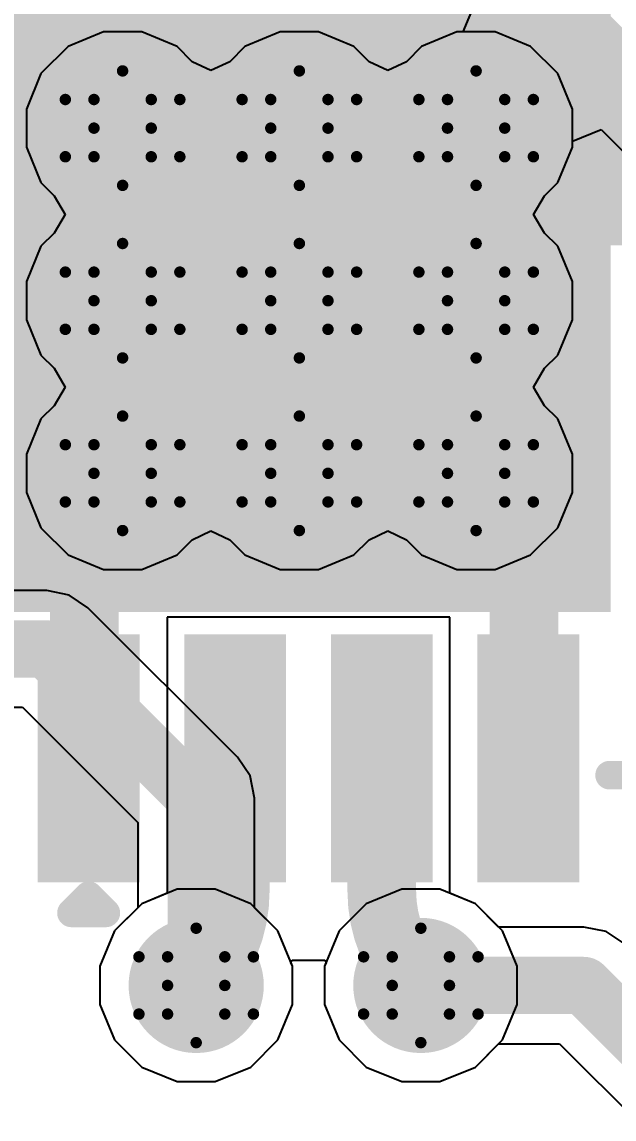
# Model space of a CAD drawing. Header units: inches. Extents: x -4 to 389, y 0 to 108.
# Drawn here: x 40.098 to 42.725, y 32.61 to 37.479 of the extents above; entities that cross this region are included whole.
import ezdxf

# ---------------------------------------------------------------- set-up
doc = ezdxf.new("R2010")
doc.units = ezdxf.units.IN
for name, color, linetype in [('Bottom Layer', 5, 'Continuous'), ('Bottom Overlay', 54, 'Continuous'), ('Drill Drawing', 1, 'Continuous'), ('Signal_1', 16, 'Continuous'), ('Signal_2', 76, 'Continuous'), ('Top Layer', 1, 'Continuous'), ('Top Overlay', 2, 'Continuous'), ('Top Solder', 216, 'Continuous'), ('Via Holes', 16, 'Continuous')]:
    doc.layers.add(name, color=color, linetype=linetype)
doc.styles.add('Arial', font='', dxfattribs={"height": 0.2})
doc.styles.get('Arial').set_extended_font_data('Arial')

msp = doc.modelspace()

# ---------------------------------------------------------------- hatches: boundary and pattern name
at = {"layer": 'Bottom Layer'}
h = msp.add_hatch(color=5, dxfattribs=at)
edge = h.paths.add_edge_path()
edge.add_arc((40.5448, 37.0078), 0.3, 0, 360)
h = msp.add_hatch(color=5, dxfattribs=at)
edge = h.paths.add_edge_path()
edge.add_arc((41.329, 37.0078), 0.3, 0, 360)
h = msp.add_hatch(color=5, dxfattribs=at)
edge = h.paths.add_edge_path()
edge.add_arc((42.1132, 37.0078), 0.3, 0, 360)
h = msp.add_hatch(color=5, dxfattribs=at)
edge = h.paths.add_edge_path()
edge.add_arc((40.5448, 36.2418), 0.3, 0, 360)
h = msp.add_hatch(color=5, dxfattribs=at)
edge = h.paths.add_edge_path()
edge.add_arc((41.329, 36.2418), 0.3, 0, 360)
h = msp.add_hatch(color=5, dxfattribs=at)
edge = h.paths.add_edge_path()
edge.add_arc((42.1132, 36.2418), 0.3, 0, 360)
h = msp.add_hatch(color=5, dxfattribs=at)
edge = h.paths.add_edge_path()
edge.add_arc((40.5448, 35.4758), 0.3, 0, 360)
h = msp.add_hatch(color=5, dxfattribs=at)
edge = h.paths.add_edge_path()
edge.add_arc((41.329, 35.4758), 0.3, 0, 360)
h = msp.add_hatch(color=5, dxfattribs=at)
edge = h.paths.add_edge_path()
edge.add_arc((42.1132, 35.4758), 0.3, 0, 360)
h = msp.add_hatch(color=5, dxfattribs=at)
edge = h.paths.add_edge_path()
edge.add_arc((40.8713, 33.2029), 0.3, 0, 360)
h = msp.add_hatch(color=5, dxfattribs=at)
edge = h.paths.add_edge_path()
edge.add_arc((41.8679, 33.2029), 0.3, 0, 360)
at = {"layer": 'Signal_1'}
h = msp.add_hatch(color=16, dxfattribs=at)
edge = h.paths.add_edge_path()
edge.add_arc((40.5448, 37.0078), 0.3, 0, 360)
h = msp.add_hatch(color=16, dxfattribs=at)
edge = h.paths.add_edge_path()
edge.add_arc((41.329, 37.0078), 0.3, 0, 360)
h = msp.add_hatch(color=16, dxfattribs=at)
edge = h.paths.add_edge_path()
edge.add_arc((42.1132, 37.0078), 0.3, 0, 360)
h = msp.add_hatch(color=16, dxfattribs=at)
edge = h.paths.add_edge_path()
edge.add_arc((40.5448, 36.2418), 0.3, 0, 360)
h = msp.add_hatch(color=16, dxfattribs=at)
edge = h.paths.add_edge_path()
edge.add_arc((41.329, 36.2418), 0.3, 0, 360)
h = msp.add_hatch(color=16, dxfattribs=at)
edge = h.paths.add_edge_path()
edge.add_arc((42.1132, 36.2418), 0.3, 0, 360)
h = msp.add_hatch(color=16, dxfattribs=at)
edge = h.paths.add_edge_path()
edge.add_arc((40.5448, 35.4758), 0.3, 0, 360)
h = msp.add_hatch(color=16, dxfattribs=at)
edge = h.paths.add_edge_path()
edge.add_arc((41.329, 35.4758), 0.3, 0, 360)
h = msp.add_hatch(color=16, dxfattribs=at)
edge = h.paths.add_edge_path()
edge.add_arc((42.1132, 35.4758), 0.3, 0, 360)
h = msp.add_hatch(color=16, dxfattribs=at)
edge = h.paths.add_edge_path()
edge.add_arc((40.8713, 33.2029), 0.3, 0, 360)
h = msp.add_hatch(color=16, dxfattribs=at)
edge = h.paths.add_edge_path()
edge.add_arc((41.8679, 33.2029), 0.3, 0, 360)
at = {"layer": 'Signal_2'}
h = msp.add_hatch(color=76, dxfattribs=at)
edge = h.paths.add_edge_path()
edge.add_arc((40.5448, 37.0078), 0.3, 0, 360)
h = msp.add_hatch(color=76, dxfattribs=at)
edge = h.paths.add_edge_path()
edge.add_arc((41.329, 37.0078), 0.3, 0, 360)
h = msp.add_hatch(color=76, dxfattribs=at)
edge = h.paths.add_edge_path()
edge.add_arc((42.1132, 37.0078), 0.3, 0, 360)
h = msp.add_hatch(color=76, dxfattribs=at)
edge = h.paths.add_edge_path()
edge.add_arc((40.5448, 36.2418), 0.3, 0, 360)
h = msp.add_hatch(color=76, dxfattribs=at)
edge = h.paths.add_edge_path()
edge.add_arc((41.329, 36.2418), 0.3, 0, 360)
h = msp.add_hatch(color=76, dxfattribs=at)
edge = h.paths.add_edge_path()
edge.add_arc((42.1132, 36.2418), 0.3, 0, 360)
h = msp.add_hatch(color=76, dxfattribs=at)
edge = h.paths.add_edge_path()
edge.add_arc((40.5448, 35.4758), 0.3, 0, 360)
h = msp.add_hatch(color=76, dxfattribs=at)
edge = h.paths.add_edge_path()
edge.add_arc((41.329, 35.4758), 0.3, 0, 360)
h = msp.add_hatch(color=76, dxfattribs=at)
edge = h.paths.add_edge_path()
edge.add_arc((42.1132, 35.4758), 0.3, 0, 360)
h = msp.add_hatch(color=76, dxfattribs=at)
edge = h.paths.add_edge_path()
edge.add_arc((40.8713, 33.2029), 0.3, 0, 360)
h = msp.add_hatch(color=76, dxfattribs=at)
edge = h.paths.add_edge_path()
edge.add_arc((41.8679, 33.2029), 0.3, 0, 360)
at = {"layer": 'Top Layer'}
for points in [[(40.0594, 34.9107), (40.0594, 37.5107), (42.6594, 37.5107), (42.6594, 34.9107)], [(40.2192, 34.7107), (40.5692, 34.7107), (40.5692, 33.7107), (40.2192, 33.7107)], [(40.8695, 34.7107), (41.2195, 34.7107), (41.2195, 33.7107), (40.8695, 33.7107)], [(41.5197, 34.7107), (41.8697, 34.7107), (41.8697, 33.7107), (41.5197, 33.7107)], [(42.1699, 34.7107), (42.5199, 34.7107), (42.5199, 33.7107), (42.1699, 33.7107)]]:
    msp.add_hatch(color=1, dxfattribs=at).paths.add_polyline_path(points)
h = msp.add_hatch(color=1, dxfattribs=at)
edge = h.paths.add_edge_path()
edge.add_arc((40.5448, 37.0078), 0.3, 0, 360)
h = msp.add_hatch(color=1, dxfattribs=at)
edge = h.paths.add_edge_path()
edge.add_arc((41.329, 37.0078), 0.3, 0, 360)
h = msp.add_hatch(color=1, dxfattribs=at)
edge = h.paths.add_edge_path()
edge.add_arc((42.1132, 37.0078), 0.3, 0, 360)
h = msp.add_hatch(color=1, dxfattribs=at)
edge = h.paths.add_edge_path()
edge.add_arc((40.5448, 36.2418), 0.3, 0, 360)
h = msp.add_hatch(color=1, dxfattribs=at)
edge = h.paths.add_edge_path()
edge.add_arc((41.329, 36.2418), 0.3, 0, 360)
h = msp.add_hatch(color=1, dxfattribs=at)
edge = h.paths.add_edge_path()
edge.add_arc((42.1132, 36.2418), 0.3, 0, 360)
h = msp.add_hatch(color=1, dxfattribs=at)
edge = h.paths.add_edge_path()
edge.add_arc((40.5448, 35.4758), 0.3, 0, 360)
h = msp.add_hatch(color=1, dxfattribs=at)
edge = h.paths.add_edge_path()
edge.add_arc((41.329, 35.4758), 0.3, 0, 360)
h = msp.add_hatch(color=1, dxfattribs=at)
edge = h.paths.add_edge_path()
edge.add_arc((42.1132, 35.4758), 0.3, 0, 360)
h = msp.add_hatch(color=1, dxfattribs=at)
edge = h.paths.add_edge_path()
edge.add_arc((40.8713, 33.2029), 0.3, 0, 360)
h = msp.add_hatch(color=1, dxfattribs=at)
edge = h.paths.add_edge_path()
edge.add_arc((41.8679, 33.2029), 0.3, 0, 360)
at = {"layer": 'Top Solder'}
for points in [[(40.0086, 34.8599), (40.0086, 37.5615), (42.7102, 37.5615), (42.7102, 34.8599)], [(40.1684, 34.7615), (40.62, 34.7615), (40.62, 33.6599), (40.1684, 33.6599)], [(40.8187, 34.7615), (41.2703, 34.7615), (41.2703, 33.6599), (40.8187, 33.6599)], [(41.4689, 34.7615), (41.9205, 34.7615), (41.9205, 33.6599), (41.4689, 33.6599)], [(42.1191, 34.7615), (42.5707, 34.7615), (42.5707, 33.6599), (42.1191, 33.6599)]]:
    msp.add_hatch(color=216, dxfattribs=at).paths.add_polyline_path(points)
at = {"layer": 'Via Holes'}
h = msp.add_hatch(color=7, dxfattribs=at)
edge = h.paths.add_edge_path()
edge.add_arc((40.5448, 37.0078), 0.15, 0, 360)
h = msp.add_hatch(color=7, dxfattribs=at)
edge = h.paths.add_edge_path()
edge.add_arc((41.329, 37.0078), 0.15, 0, 360)
h = msp.add_hatch(color=7, dxfattribs=at)
edge = h.paths.add_edge_path()
edge.add_arc((42.1132, 37.0078), 0.15, 0, 360)
h = msp.add_hatch(color=7, dxfattribs=at)
edge = h.paths.add_edge_path()
edge.add_arc((40.5448, 36.2418), 0.15, 0, 360)
h = msp.add_hatch(color=7, dxfattribs=at)
edge = h.paths.add_edge_path()
edge.add_arc((41.329, 36.2418), 0.15, 0, 360)
h = msp.add_hatch(color=7, dxfattribs=at)
edge = h.paths.add_edge_path()
edge.add_arc((42.1132, 36.2418), 0.15, 0, 360)
h = msp.add_hatch(color=7, dxfattribs=at)
edge = h.paths.add_edge_path()
edge.add_arc((40.5448, 35.4758), 0.15, 0, 360)
h = msp.add_hatch(color=7, dxfattribs=at)
edge = h.paths.add_edge_path()
edge.add_arc((41.329, 35.4758), 0.15, 0, 360)
h = msp.add_hatch(color=7, dxfattribs=at)
edge = h.paths.add_edge_path()
edge.add_arc((42.1132, 35.4758), 0.15, 0, 360)
h = msp.add_hatch(color=7, dxfattribs=at)
edge = h.paths.add_edge_path()
edge.add_arc((40.8713, 33.2029), 0.15, 0, 360)
h = msp.add_hatch(color=7, dxfattribs=at)
edge = h.paths.add_edge_path()
edge.add_arc((41.8679, 33.2029), 0.15, 0, 360)

# ---------------------------------------------------------------- linework, layer by layer
at = {"layer": 'Bottom Layer'}
for p, q in [((40.7863, 33.6299), (40.6294, 33.5649)), ((40.9562, 33.6299), (40.7863, 33.6299)), ((41.1131, 33.5649), (40.9562, 33.6299)), ((41.783, 33.6299), (41.626, 33.5649)), ((41.9528, 33.6299), (41.783, 33.6299)), ((42.1098, 33.5649), (41.9528, 33.6299)), ((40.6294, 33.5649), (40.5093, 33.4448)), ((41.2332, 33.4448), (41.1131, 33.5649)), ((41.626, 33.5649), (41.5059, 33.4448)), ((42.2299, 33.4448), (42.1098, 33.5649)), ((40.5093, 33.4448), (40.4443, 33.2879)), ((41.2983, 33.2879), (41.2332, 33.4448)), ((41.5059, 33.4448), (41.4409, 33.2879)), ((42.2949, 33.2879), (42.2299, 33.4448)), ((40.4443, 33.2879), (40.4443, 33.118)), ((41.2983, 33.118), (41.2983, 33.2879)), ((41.4409, 33.2879), (41.4409, 33.118)), ((42.2949, 33.118), (42.2949, 33.2879)), ((40.4443, 33.118), (40.5093, 32.9611)), ((41.2332, 32.9611), (41.2983, 33.118)), ((41.4409, 33.118), (41.5059, 32.9611)), ((42.2299, 32.9611), (42.2949, 33.118)), ((40.5093, 32.9611), (40.6294, 32.8409)), ((41.1131, 32.8409), (41.2332, 32.9611)), ((41.5059, 32.9611), (41.626, 32.8409)), ((42.1098, 32.8409), (42.2299, 32.9611)), ((40.6294, 32.8409), (40.7863, 32.7759)), ((40.9562, 32.7759), (41.1131, 32.8409)), ((41.626, 32.8409), (41.783, 32.7759)), ((41.9528, 32.7759), (42.1098, 32.8409)), ((40.7863, 32.7759), (40.9562, 32.7759)), ((41.783, 32.7759), (41.9528, 32.7759))]:
    msp.add_line(p, q, dxfattribs=at)
at = {"layer": 'Drill Drawing', "const_width": 0.0508}
for points in [[(40.4178, 37.1348), (40.5448, 37.2618)], [(40.5448, 37.2618), (40.6718, 37.1348)], [(41.202, 37.1348), (41.329, 37.2618)], [(41.329, 37.2618), (41.456, 37.1348)], [(41.9862, 37.1348), (42.1132, 37.2618)], [(42.1132, 37.2618), (42.2402, 37.1348)], [(40.2908, 37.1348), (40.4178, 37.0078)], [(40.2908, 37.1348), (40.4178, 37.1348)], [(40.6718, 37.1348), (40.7988, 37.1348)], [(40.6718, 37.0078), (40.7988, 37.1348)], [(41.075, 37.1348), (41.202, 37.0078)], [(41.075, 37.1348), (41.202, 37.1348)], [(41.456, 37.1348), (41.583, 37.1348)], [(41.456, 37.0078), (41.583, 37.1348)], [(41.8592, 37.1348), (41.9862, 37.0078)], [(41.8592, 37.1348), (41.9862, 37.1348)], [(42.2402, 37.1348), (42.3672, 37.1348)], [(42.2402, 37.0078), (42.3672, 37.1348)], [(40.2908, 36.8808), (40.4178, 37.0078)], [(40.6718, 37.0078), (40.7988, 36.8808)], [(41.075, 36.8808), (41.202, 37.0078)], [(41.456, 37.0078), (41.583, 36.8808)], [(41.8592, 36.8808), (41.9862, 37.0078)], [(42.2402, 37.0078), (42.3672, 36.8808)], [(40.2908, 36.8808), (40.4178, 36.8808)], [(40.4178, 36.8808), (40.5448, 36.7538)], [(40.5448, 36.7538), (40.6718, 36.8808)], [(40.6718, 36.8808), (40.7988, 36.8808)], [(41.075, 36.8808), (41.202, 36.8808)], [(41.202, 36.8808), (41.329, 36.7538)], [(41.329, 36.7538), (41.456, 36.8808)], [(41.456, 36.8808), (41.583, 36.8808)], [(41.8592, 36.8808), (41.9862, 36.8808)], [(41.9862, 36.8808), (42.1132, 36.7538)], [(42.1132, 36.7538), (42.2402, 36.8808)], [(42.2402, 36.8808), (42.3672, 36.8808)], [(40.4178, 36.3688), (40.5448, 36.4958)], [(40.5448, 36.4958), (40.6718, 36.3688)], [(41.202, 36.3688), (41.329, 36.4958)], [(41.329, 36.4958), (41.456, 36.3688)], [(41.9862, 36.3688), (42.1132, 36.4958)], [(42.1132, 36.4958), (42.2402, 36.3688)], [(40.2908, 36.3688), (40.4178, 36.2418)], [(40.2908, 36.3688), (40.4178, 36.3688)], [(40.6718, 36.3688), (40.7988, 36.3688)], [(40.6718, 36.2418), (40.7988, 36.3688)], [(41.075, 36.3688), (41.202, 36.2418)], [(41.075, 36.3688), (41.202, 36.3688)], [(41.456, 36.3688), (41.583, 36.3688)], [(41.456, 36.2418), (41.583, 36.3688)], [(41.8592, 36.3688), (41.9862, 36.2418)], [(41.8592, 36.3688), (41.9862, 36.3688)], [(42.2402, 36.3688), (42.3672, 36.3688)], [(42.2402, 36.2418), (42.3672, 36.3688)], [(40.2908, 36.1148), (40.4178, 36.2418)], [(40.6718, 36.2418), (40.7988, 36.1148)], [(41.075, 36.1148), (41.202, 36.2418)], [(41.456, 36.2418), (41.583, 36.1148)], [(41.8592, 36.1148), (41.9862, 36.2418)], [(42.2402, 36.2418), (42.3672, 36.1148)], [(40.2908, 36.1148), (40.4178, 36.1148)], [(40.4178, 36.1148), (40.5448, 35.9878)], [(40.5448, 35.9878), (40.6718, 36.1148)], [(40.6718, 36.1148), (40.7988, 36.1148)], [(41.075, 36.1148), (41.202, 36.1148)], [(41.202, 36.1148), (41.329, 35.9878)], [(41.329, 35.9878), (41.456, 36.1148)], [(41.456, 36.1148), (41.583, 36.1148)], [(41.8592, 36.1148), (41.9862, 36.1148)], [(41.9862, 36.1148), (42.1132, 35.9878)], [(42.1132, 35.9878), (42.2402, 36.1148)], [(42.2402, 36.1148), (42.3672, 36.1148)], [(40.4178, 35.6028), (40.5448, 35.7298)], [(40.5448, 35.7298), (40.6718, 35.6028)], [(41.202, 35.6028), (41.329, 35.7298)], [(41.329, 35.7298), (41.456, 35.6028)], [(41.9862, 35.6028), (42.1132, 35.7298)], [(42.1132, 35.7298), (42.2402, 35.6028)], [(40.2908, 35.6028), (40.4178, 35.4758)], [(40.2908, 35.6028), (40.4178, 35.6028)], [(40.6718, 35.6028), (40.7988, 35.6028)], [(40.6718, 35.4758), (40.7988, 35.6028)], [(41.075, 35.6028), (41.202, 35.4758)], [(41.075, 35.6028), (41.202, 35.6028)], [(41.456, 35.6028), (41.583, 35.6028)], [(41.456, 35.4758), (41.583, 35.6028)], [(41.8592, 35.6028), (41.9862, 35.4758)], [(41.8592, 35.6028), (41.9862, 35.6028)], [(42.2402, 35.6028), (42.3672, 35.6028)], [(42.2402, 35.4758), (42.3672, 35.6028)], [(40.2908, 35.3488), (40.4178, 35.4758)], [(40.6718, 35.4758), (40.7988, 35.3488)], [(41.075, 35.3488), (41.202, 35.4758)], [(41.456, 35.4758), (41.583, 35.3488)], [(41.8592, 35.3488), (41.9862, 35.4758)], [(42.2402, 35.4758), (42.3672, 35.3488)], [(40.2908, 35.3488), (40.4178, 35.3488)], [(40.4178, 35.3488), (40.5448, 35.2218)], [(40.5448, 35.2218), (40.6718, 35.3488)], [(40.6718, 35.3488), (40.7988, 35.3488)], [(41.075, 35.3488), (41.202, 35.3488)], [(41.202, 35.3488), (41.329, 35.2218)], [(41.329, 35.2218), (41.456, 35.3488)], [(41.456, 35.3488), (41.583, 35.3488)], [(41.8592, 35.3488), (41.9862, 35.3488)], [(41.9862, 35.3488), (42.1132, 35.2218)], [(42.1132, 35.2218), (42.2402, 35.3488)], [(42.2402, 35.3488), (42.3672, 35.3488)], [(40.7443, 33.3299), (40.8713, 33.4569)], [(40.8713, 33.4569), (40.9983, 33.3299)], [(41.7409, 33.3299), (41.8679, 33.4569)], [(41.8679, 33.4569), (41.9949, 33.3299)], [(40.6173, 33.3299), (40.7443, 33.2029)], [(40.6173, 33.3299), (40.7443, 33.3299)], [(40.9983, 33.3299), (41.1253, 33.3299)], [(40.9983, 33.2029), (41.1253, 33.3299)], [(41.6139, 33.3299), (41.7409, 33.2029)], [(41.6139, 33.3299), (41.7409, 33.3299)], [(41.9949, 33.3299), (42.1219, 33.3299)], [(41.9949, 33.2029), (42.1219, 33.3299)], [(40.6173, 33.0759), (40.7443, 33.2029)], [(40.9983, 33.2029), (41.1253, 33.0759)], [(41.6139, 33.0759), (41.7409, 33.2029)], [(41.9949, 33.2029), (42.1219, 33.0759)], [(40.6173, 33.0759), (40.7443, 33.0759)], [(40.7443, 33.0759), (40.8713, 32.9489)], [(40.8713, 32.9489), (40.9983, 33.0759)], [(40.9983, 33.0759), (41.1253, 33.0759)], [(41.6139, 33.0759), (41.7409, 33.0759)], [(41.7409, 33.0759), (41.8679, 32.9489)], [(41.8679, 32.9489), (41.9949, 33.0759)], [(41.9949, 33.0759), (42.1219, 33.0759)]]:
    msp.add_lwpolyline(points, dxfattribs=at)
at = {"layer": 'Drill Drawing', "const_width": 0.0254}
for points in [[(40.5321, 37.2618, 1), (40.5575, 37.2618, 1)], [(40.5321, 37.2618, 1), (40.5575, 37.2618, 1)], [(41.3163, 37.2618, 1), (41.3417, 37.2618, 1)], [(41.3163, 37.2618, 1), (41.3417, 37.2618, 1)], [(42.1005, 37.2618, 1), (42.1259, 37.2618, 1)], [(42.1005, 37.2618, 1), (42.1259, 37.2618, 1)], [(40.2781, 37.1348, 1), (40.3035, 37.1348, 1)], [(40.2781, 37.1348, 1), (40.3035, 37.1348, 1)], [(40.4051, 37.1348, 1), (40.4305, 37.1348, 1)], [(40.4051, 37.1348, 1), (40.4305, 37.1348, 1)], [(40.6591, 37.1348, 1), (40.6845, 37.1348, 1)], [(40.6591, 37.1348, 1), (40.6845, 37.1348, 1)], [(40.7861, 37.1348, 1), (40.8115, 37.1348, 1)], [(40.7861, 37.1348, 1), (40.8115, 37.1348, 1)], [(41.0623, 37.1348, 1), (41.0877, 37.1348, 1)], [(41.0623, 37.1348, 1), (41.0877, 37.1348, 1)], [(41.1893, 37.1348, 1), (41.2147, 37.1348, 1)], [(41.1893, 37.1348, 1), (41.2147, 37.1348, 1)], [(41.4433, 37.1348, 1), (41.4687, 37.1348, 1)], [(41.4433, 37.1348, 1), (41.4687, 37.1348, 1)], [(41.5703, 37.1348, 1), (41.5957, 37.1348, 1)], [(41.5703, 37.1348, 1), (41.5957, 37.1348, 1)], [(41.8465, 37.1348, 1), (41.8719, 37.1348, 1)], [(41.8465, 37.1348, 1), (41.8719, 37.1348, 1)], [(41.9735, 37.1348, 1), (41.9989, 37.1348, 1)], [(41.9735, 37.1348, 1), (41.9989, 37.1348, 1)], [(42.2275, 37.1348, 1), (42.2529, 37.1348, 1)], [(42.2275, 37.1348, 1), (42.2529, 37.1348, 1)], [(42.3545, 37.1348, 1), (42.3799, 37.1348, 1)], [(42.3545, 37.1348, 1), (42.3799, 37.1348, 1)], [(40.4051, 37.0078, 1), (40.4305, 37.0078, 1)], [(40.4051, 37.0078, 1), (40.4305, 37.0078, 1)], [(40.6591, 37.0078, 1), (40.6845, 37.0078, 1)], [(40.6591, 37.0078, 1), (40.6845, 37.0078, 1)], [(41.1893, 37.0078, 1), (41.2147, 37.0078, 1)], [(41.1893, 37.0078, 1), (41.2147, 37.0078, 1)], [(41.4433, 37.0078, 1), (41.4687, 37.0078, 1)], [(41.4433, 37.0078, 1), (41.4687, 37.0078, 1)], [(41.9735, 37.0078, 1), (41.9989, 37.0078, 1)], [(41.9735, 37.0078, 1), (41.9989, 37.0078, 1)], [(42.2275, 37.0078, 1), (42.2529, 37.0078, 1)], [(42.2275, 37.0078, 1), (42.2529, 37.0078, 1)], [(40.2781, 36.8808, 1), (40.3035, 36.8808, 1)], [(40.2781, 36.8808, 1), (40.3035, 36.8808, 1)], [(40.4051, 36.8808, 1), (40.4305, 36.8808, 1)], [(40.4051, 36.8808, 1), (40.4305, 36.8808, 1)], [(40.6591, 36.8808, 1), (40.6845, 36.8808, 1)], [(40.6591, 36.8808, 1), (40.6845, 36.8808, 1)], [(40.7861, 36.8808, 1), (40.8115, 36.8808, 1)], [(40.7861, 36.8808, 1), (40.8115, 36.8808, 1)], [(41.0623, 36.8808, 1), (41.0877, 36.8808, 1)], [(41.0623, 36.8808, 1), (41.0877, 36.8808, 1)], [(41.1893, 36.8808, 1), (41.2147, 36.8808, 1)], [(41.1893, 36.8808, 1), (41.2147, 36.8808, 1)], [(41.4433, 36.8808, 1), (41.4687, 36.8808, 1)], [(41.4433, 36.8808, 1), (41.4687, 36.8808, 1)], [(41.5703, 36.8808, 1), (41.5957, 36.8808, 1)], [(41.5703, 36.8808, 1), (41.5957, 36.8808, 1)], [(41.8465, 36.8808, 1), (41.8719, 36.8808, 1)], [(41.8465, 36.8808, 1), (41.8719, 36.8808, 1)], [(41.9735, 36.8808, 1), (41.9989, 36.8808, 1)], [(41.9735, 36.8808, 1), (41.9989, 36.8808, 1)], [(42.2275, 36.8808, 1), (42.2529, 36.8808, 1)], [(42.2275, 36.8808, 1), (42.2529, 36.8808, 1)], [(42.3545, 36.8808, 1), (42.3799, 36.8808, 1)], [(42.3545, 36.8808, 1), (42.3799, 36.8808, 1)], [(40.5321, 36.7538, 1), (40.5575, 36.7538, 1)], [(40.5321, 36.7538, 1), (40.5575, 36.7538, 1)], [(41.3163, 36.7538, 1), (41.3417, 36.7538, 1)], [(41.3163, 36.7538, 1), (41.3417, 36.7538, 1)], [(42.1005, 36.7538, 1), (42.1259, 36.7538, 1)], [(42.1005, 36.7538, 1), (42.1259, 36.7538, 1)], [(40.5321, 36.4958, 1), (40.5575, 36.4958, 1)], [(40.5321, 36.4958, 1), (40.5575, 36.4958, 1)], [(41.3163, 36.4958, 1), (41.3417, 36.4958, 1)], [(41.3163, 36.4958, 1), (41.3417, 36.4958, 1)], [(42.1005, 36.4958, 1), (42.1259, 36.4958, 1)], [(42.1005, 36.4958, 1), (42.1259, 36.4958, 1)], [(40.2781, 36.3688, 1), (40.3035, 36.3688, 1)], [(40.2781, 36.3688, 1), (40.3035, 36.3688, 1)], [(40.4051, 36.3688, 1), (40.4305, 36.3688, 1)], [(40.4051, 36.3688, 1), (40.4305, 36.3688, 1)], [(40.6591, 36.3688, 1), (40.6845, 36.3688, 1)], [(40.6591, 36.3688, 1), (40.6845, 36.3688, 1)], [(40.7861, 36.3688, 1), (40.8115, 36.3688, 1)], [(40.7861, 36.3688, 1), (40.8115, 36.3688, 1)], [(41.0623, 36.3688, 1), (41.0877, 36.3688, 1)], [(41.0623, 36.3688, 1), (41.0877, 36.3688, 1)], [(41.1893, 36.3688, 1), (41.2147, 36.3688, 1)], [(41.1893, 36.3688, 1), (41.2147, 36.3688, 1)], [(41.4433, 36.3688, 1), (41.4687, 36.3688, 1)], [(41.4433, 36.3688, 1), (41.4687, 36.3688, 1)], [(41.5703, 36.3688, 1), (41.5957, 36.3688, 1)], [(41.5703, 36.3688, 1), (41.5957, 36.3688, 1)], [(41.8465, 36.3688, 1), (41.8719, 36.3688, 1)], [(41.8465, 36.3688, 1), (41.8719, 36.3688, 1)], [(41.9735, 36.3688, 1), (41.9989, 36.3688, 1)], [(41.9735, 36.3688, 1), (41.9989, 36.3688, 1)], [(42.2275, 36.3688, 1), (42.2529, 36.3688, 1)], [(42.2275, 36.3688, 1), (42.2529, 36.3688, 1)], [(42.3545, 36.3688, 1), (42.3799, 36.3688, 1)], [(42.3545, 36.3688, 1), (42.3799, 36.3688, 1)], [(40.4051, 36.2418, 1), (40.4305, 36.2418, 1)], [(40.4051, 36.2418, 1), (40.4305, 36.2418, 1)], [(40.6591, 36.2418, 1), (40.6845, 36.2418, 1)], [(40.6591, 36.2418, 1), (40.6845, 36.2418, 1)], [(41.1893, 36.2418, 1), (41.2147, 36.2418, 1)], [(41.1893, 36.2418, 1), (41.2147, 36.2418, 1)], [(41.4433, 36.2418, 1), (41.4687, 36.2418, 1)], [(41.4433, 36.2418, 1), (41.4687, 36.2418, 1)], [(41.9735, 36.2418, 1), (41.9989, 36.2418, 1)], [(41.9735, 36.2418, 1), (41.9989, 36.2418, 1)], [(42.2275, 36.2418, 1), (42.2529, 36.2418, 1)], [(42.2275, 36.2418, 1), (42.2529, 36.2418, 1)], [(40.2781, 36.1148, 1), (40.3035, 36.1148, 1)], [(40.2781, 36.1148, 1), (40.3035, 36.1148, 1)], [(40.4051, 36.1148, 1), (40.4305, 36.1148, 1)], [(40.4051, 36.1148, 1), (40.4305, 36.1148, 1)], [(40.6591, 36.1148, 1), (40.6845, 36.1148, 1)], [(40.6591, 36.1148, 1), (40.6845, 36.1148, 1)], [(40.7861, 36.1148, 1), (40.8115, 36.1148, 1)], [(40.7861, 36.1148, 1), (40.8115, 36.1148, 1)], [(41.0623, 36.1148, 1), (41.0877, 36.1148, 1)], [(41.0623, 36.1148, 1), (41.0877, 36.1148, 1)], [(41.1893, 36.1148, 1), (41.2147, 36.1148, 1)], [(41.1893, 36.1148, 1), (41.2147, 36.1148, 1)], [(41.4433, 36.1148, 1), (41.4687, 36.1148, 1)], [(41.4433, 36.1148, 1), (41.4687, 36.1148, 1)], [(41.5703, 36.1148, 1), (41.5957, 36.1148, 1)], [(41.5703, 36.1148, 1), (41.5957, 36.1148, 1)], [(41.8465, 36.1148, 1), (41.8719, 36.1148, 1)], [(41.8465, 36.1148, 1), (41.8719, 36.1148, 1)], [(41.9735, 36.1148, 1), (41.9989, 36.1148, 1)], [(41.9735, 36.1148, 1), (41.9989, 36.1148, 1)], [(42.2275, 36.1148, 1), (42.2529, 36.1148, 1)], [(42.2275, 36.1148, 1), (42.2529, 36.1148, 1)], [(42.3545, 36.1148, 1), (42.3799, 36.1148, 1)], [(42.3545, 36.1148, 1), (42.3799, 36.1148, 1)], [(40.5321, 35.9878, 1), (40.5575, 35.9878, 1)], [(40.5321, 35.9878, 1), (40.5575, 35.9878, 1)], [(41.3163, 35.9878, 1), (41.3417, 35.9878, 1)], [(41.3163, 35.9878, 1), (41.3417, 35.9878, 1)], [(42.1005, 35.9878, 1), (42.1259, 35.9878, 1)], [(42.1005, 35.9878, 1), (42.1259, 35.9878, 1)], [(40.5321, 35.7298, 1), (40.5575, 35.7298, 1)], [(40.5321, 35.7298, 1), (40.5575, 35.7298, 1)], [(41.3163, 35.7298, 1), (41.3417, 35.7298, 1)], [(41.3163, 35.7298, 1), (41.3417, 35.7298, 1)], [(42.1005, 35.7298, 1), (42.1259, 35.7298, 1)], [(42.1005, 35.7298, 1), (42.1259, 35.7298, 1)], [(40.2781, 35.6028, 1), (40.3035, 35.6028, 1)], [(40.2781, 35.6028, 1), (40.3035, 35.6028, 1)], [(40.4051, 35.6028, 1), (40.4305, 35.6028, 1)], [(40.4051, 35.6028, 1), (40.4305, 35.6028, 1)], [(40.6591, 35.6028, 1), (40.6845, 35.6028, 1)], [(40.6591, 35.6028, 1), (40.6845, 35.6028, 1)], [(40.7861, 35.6028, 1), (40.8115, 35.6028, 1)], [(40.7861, 35.6028, 1), (40.8115, 35.6028, 1)], [(41.0623, 35.6028, 1), (41.0877, 35.6028, 1)], [(41.0623, 35.6028, 1), (41.0877, 35.6028, 1)], [(41.1893, 35.6028, 1), (41.2147, 35.6028, 1)], [(41.1893, 35.6028, 1), (41.2147, 35.6028, 1)], [(41.4433, 35.6028, 1), (41.4687, 35.6028, 1)], [(41.4433, 35.6028, 1), (41.4687, 35.6028, 1)], [(41.5703, 35.6028, 1), (41.5957, 35.6028, 1)], [(41.5703, 35.6028, 1), (41.5957, 35.6028, 1)], [(41.8465, 35.6028, 1), (41.8719, 35.6028, 1)], [(41.8465, 35.6028, 1), (41.8719, 35.6028, 1)], [(41.9735, 35.6028, 1), (41.9989, 35.6028, 1)], [(41.9735, 35.6028, 1), (41.9989, 35.6028, 1)], [(42.2275, 35.6028, 1), (42.2529, 35.6028, 1)], [(42.2275, 35.6028, 1), (42.2529, 35.6028, 1)], [(42.3545, 35.6028, 1), (42.3799, 35.6028, 1)], [(42.3545, 35.6028, 1), (42.3799, 35.6028, 1)], [(40.4051, 35.4758, 1), (40.4305, 35.4758, 1)], [(40.4051, 35.4758, 1), (40.4305, 35.4758, 1)], [(40.6591, 35.4758, 1), (40.6845, 35.4758, 1)], [(40.6591, 35.4758, 1), (40.6845, 35.4758, 1)], [(41.1893, 35.4758, 1), (41.2147, 35.4758, 1)], [(41.1893, 35.4758, 1), (41.2147, 35.4758, 1)], [(41.4433, 35.4758, 1), (41.4687, 35.4758, 1)], [(41.4433, 35.4758, 1), (41.4687, 35.4758, 1)], [(41.9735, 35.4758, 1), (41.9989, 35.4758, 1)], [(41.9735, 35.4758, 1), (41.9989, 35.4758, 1)], [(42.2275, 35.4758, 1), (42.2529, 35.4758, 1)], [(42.2275, 35.4758, 1), (42.2529, 35.4758, 1)], [(40.2781, 35.3488, 1), (40.3035, 35.3488, 1)], [(40.2781, 35.3488, 1), (40.3035, 35.3488, 1)], [(40.4051, 35.3488, 1), (40.4305, 35.3488, 1)], [(40.4051, 35.3488, 1), (40.4305, 35.3488, 1)], [(40.6591, 35.3488, 1), (40.6845, 35.3488, 1)], [(40.6591, 35.3488, 1), (40.6845, 35.3488, 1)], [(40.7861, 35.3488, 1), (40.8115, 35.3488, 1)], [(40.7861, 35.3488, 1), (40.8115, 35.3488, 1)], [(41.0623, 35.3488, 1), (41.0877, 35.3488, 1)], [(41.0623, 35.3488, 1), (41.0877, 35.3488, 1)], [(41.1893, 35.3488, 1), (41.2147, 35.3488, 1)], [(41.1893, 35.3488, 1), (41.2147, 35.3488, 1)], [(41.4433, 35.3488, 1), (41.4687, 35.3488, 1)], [(41.4433, 35.3488, 1), (41.4687, 35.3488, 1)], [(41.5703, 35.3488, 1), (41.5957, 35.3488, 1)], [(41.5703, 35.3488, 1), (41.5957, 35.3488, 1)], [(41.8465, 35.3488, 1), (41.8719, 35.3488, 1)], [(41.8465, 35.3488, 1), (41.8719, 35.3488, 1)], [(41.9735, 35.3488, 1), (41.9989, 35.3488, 1)], [(41.9735, 35.3488, 1), (41.9989, 35.3488, 1)], [(42.2275, 35.3488, 1), (42.2529, 35.3488, 1)], [(42.2275, 35.3488, 1), (42.2529, 35.3488, 1)], [(42.3545, 35.3488, 1), (42.3799, 35.3488, 1)], [(42.3545, 35.3488, 1), (42.3799, 35.3488, 1)], [(40.5321, 35.2218, 1), (40.5575, 35.2218, 1)], [(40.5321, 35.2218, 1), (40.5575, 35.2218, 1)], [(41.3163, 35.2218, 1), (41.3417, 35.2218, 1)], [(41.3163, 35.2218, 1), (41.3417, 35.2218, 1)], [(42.1005, 35.2218, 1), (42.1259, 35.2218, 1)], [(42.1005, 35.2218, 1), (42.1259, 35.2218, 1)], [(40.8586, 33.4569, 1), (40.884, 33.4569, 1)], [(40.8586, 33.4569, 1), (40.884, 33.4569, 1)], [(41.8552, 33.4569, 1), (41.8806, 33.4569, 1)], [(41.8552, 33.4569, 1), (41.8806, 33.4569, 1)], [(40.6046, 33.3299, 1), (40.63, 33.3299, 1)], [(40.6046, 33.3299, 1), (40.63, 33.3299, 1)], [(40.7316, 33.3299, 1), (40.757, 33.3299, 1)], [(40.7316, 33.3299, 1), (40.757, 33.3299, 1)], [(40.9856, 33.3299, 1), (41.011, 33.3299, 1)], [(40.9856, 33.3299, 1), (41.011, 33.3299, 1)], [(41.1126, 33.3299, 1), (41.138, 33.3299, 1)], [(41.1126, 33.3299, 1), (41.138, 33.3299, 1)], [(41.6012, 33.3299, 1), (41.6266, 33.3299, 1)], [(41.6012, 33.3299, 1), (41.6266, 33.3299, 1)], [(41.7282, 33.3299, 1), (41.7536, 33.3299, 1)], [(41.7282, 33.3299, 1), (41.7536, 33.3299, 1)], [(41.9822, 33.3299, 1), (42.0076, 33.3299, 1)], [(41.9822, 33.3299, 1), (42.0076, 33.3299, 1)], [(42.1092, 33.3299, 1), (42.1346, 33.3299, 1)], [(42.1092, 33.3299, 1), (42.1346, 33.3299, 1)], [(40.7316, 33.2029, 1), (40.757, 33.2029, 1)], [(40.7316, 33.2029, 1), (40.757, 33.2029, 1)], [(40.9856, 33.2029, 1), (41.011, 33.2029, 1)], [(40.9856, 33.2029, 1), (41.011, 33.2029, 1)], [(41.7282, 33.2029, 1), (41.7536, 33.2029, 1)], [(41.7282, 33.2029, 1), (41.7536, 33.2029, 1)], [(41.9822, 33.2029, 1), (42.0076, 33.2029, 1)], [(41.9822, 33.2029, 1), (42.0076, 33.2029, 1)], [(40.6046, 33.0759, 1), (40.63, 33.0759, 1)], [(40.6046, 33.0759, 1), (40.63, 33.0759, 1)], [(40.7316, 33.0759, 1), (40.757, 33.0759, 1)], [(40.7316, 33.0759, 1), (40.757, 33.0759, 1)], [(40.9856, 33.0759, 1), (41.011, 33.0759, 1)], [(40.9856, 33.0759, 1), (41.011, 33.0759, 1)], [(41.1126, 33.0759, 1), (41.138, 33.0759, 1)], [(41.1126, 33.0759, 1), (41.138, 33.0759, 1)], [(41.6012, 33.0759, 1), (41.6266, 33.0759, 1)], [(41.6012, 33.0759, 1), (41.6266, 33.0759, 1)], [(41.7282, 33.0759, 1), (41.7536, 33.0759, 1)], [(41.7282, 33.0759, 1), (41.7536, 33.0759, 1)], [(41.9822, 33.0759, 1), (42.0076, 33.0759, 1)], [(41.9822, 33.0759, 1), (42.0076, 33.0759, 1)], [(42.1092, 33.0759, 1), (42.1346, 33.0759, 1)], [(42.1092, 33.0759, 1), (42.1346, 33.0759, 1)], [(40.8586, 32.9489, 1), (40.884, 32.9489, 1)], [(40.8586, 32.9489, 1), (40.884, 32.9489, 1)], [(41.8552, 32.9489, 1), (41.8806, 32.9489, 1)], [(41.8552, 32.9489, 1), (41.8806, 32.9489, 1)]]:
    msp.add_lwpolyline(points, format="xyb", close=True, dxfattribs=at)
at = {"layer": 'Signal_1'}
for p, q in [((42.1074, 37.5618), (42.0548, 37.4348)), ((40.4598, 37.4348), (40.3029, 37.3698)), ((40.6297, 37.4348), (40.4598, 37.4348)), ((40.7866, 37.3698), (40.6297, 37.4348)), ((41.2441, 37.4348), (41.0871, 37.3698)), ((41.4139, 37.4348), (41.2441, 37.4348)), ((41.5709, 37.3698), (41.4139, 37.4348)), ((42.0283, 37.4348), (41.8713, 37.3698)), ((42.0548, 37.4348), (42.0283, 37.4348)), ((40.3029, 37.3698), (40.1828, 37.2497)), ((40.8539, 37.3025), (40.7866, 37.3698)), ((41.0871, 37.3698), (41.0198, 37.3025)), ((41.6381, 37.3025), (41.5709, 37.3698)), ((41.8713, 37.3698), (41.8041, 37.3025)), ((40.9369, 37.2638), (40.8539, 37.3025)), ((41.0198, 37.3025), (40.9369, 37.2638)), ((41.7211, 37.2638), (41.6381, 37.3025)), ((41.8041, 37.3025), (41.7211, 37.2638)), ((40.1828, 37.2497), (40.1178, 37.0927)), ((40.1178, 37.0927), (40.1178, 36.9229)), ((42.5402, 36.9493), (42.6672, 37.002)), ((42.6672, 37.002), (43.5049, 36.1643)), ((40.1178, 36.9229), (40.1828, 36.7659)), ((42.4752, 36.7659), (42.5402, 36.9229)), ((42.5402, 36.9229), (42.5402, 36.9493)), ((40.1828, 36.7659), (40.2409, 36.7078)), ((42.4171, 36.7078), (42.4752, 36.7659)), ((40.2409, 36.7078), (40.2904, 36.6248)), ((42.3676, 36.6248), (42.4171, 36.7078)), ((40.2904, 36.6248), (40.2409, 36.5418)), ((42.4171, 36.5418), (42.3676, 36.6248)), ((40.2409, 36.5418), (40.1828, 36.4837)), ((42.4752, 36.4837), (42.4171, 36.5418)), ((40.1828, 36.4837), (40.1178, 36.3267)), ((42.5402, 36.3267), (42.4752, 36.4837)), ((40.1178, 36.3267), (40.1178, 36.1569)), ((42.5402, 36.1569), (42.5402, 36.3267)), ((40.1178, 36.1569), (40.1828, 35.9999)), ((42.4752, 35.9999), (42.5402, 36.1569)), ((40.1828, 35.9999), (40.2409, 35.9418)), ((42.4171, 35.9418), (42.4752, 35.9999)), ((40.2409, 35.9418), (40.2904, 35.8588)), ((42.3676, 35.8588), (42.4171, 35.9418)), ((40.2904, 35.8588), (40.2409, 35.7758)), ((42.4171, 35.7758), (42.3676, 35.8588)), ((40.2409, 35.7758), (40.1828, 35.7177)), ((42.4752, 35.7177), (42.4171, 35.7758)), ((40.1828, 35.7177), (40.1178, 35.5607)), ((42.5402, 35.5607), (42.4752, 35.7177)), ((40.1178, 35.5607), (40.1178, 35.3909)), ((42.5402, 35.3909), (42.5402, 35.5607)), ((40.1178, 35.3909), (40.1828, 35.2339)), ((42.4752, 35.2339), (42.5402, 35.3909)), ((40.1828, 35.2339), (40.3029, 35.1138)), ((40.8539, 35.1811), (40.9369, 35.2199)), ((40.9369, 35.2199), (41.0198, 35.1811)), ((41.6381, 35.1811), (41.7211, 35.2199)), ((41.7211, 35.2199), (41.8041, 35.1811)), ((42.3551, 35.1138), (42.4752, 35.2339)), ((40.7866, 35.1138), (40.8539, 35.1811)), ((41.0198, 35.1811), (41.0871, 35.1138)), ((41.5709, 35.1138), (41.6381, 35.1811)), ((41.8041, 35.1811), (41.8713, 35.1138)), ((40.3029, 35.1138), (40.4598, 35.0488)), ((40.6297, 35.0488), (40.7866, 35.1138)), ((41.0871, 35.1138), (41.2441, 35.0488)), ((41.4139, 35.0488), (41.5709, 35.1138)), ((41.8713, 35.1138), (42.0283, 35.0488)), ((42.1982, 35.0488), (42.3551, 35.1138)), ((40.4598, 35.0488), (40.6297, 35.0488)), ((41.2441, 35.0488), (41.4139, 35.0488)), ((42.0283, 35.0488), (42.1982, 35.0488)), ((40.7863, 33.6299), (40.6294, 33.5649)), ((40.9562, 33.6299), (40.7863, 33.6299)), ((41.1131, 33.5649), (40.9562, 33.6299)), ((41.783, 33.6299), (41.626, 33.5649)), ((41.9528, 33.6299), (41.783, 33.6299)), ((42.1098, 33.5649), (41.9528, 33.6299)), ((40.6294, 33.5649), (40.5093, 33.4448)), ((41.2332, 33.4448), (41.1131, 33.5649)), ((41.626, 33.5649), (41.5059, 33.4448)), ((42.2299, 33.4448), (42.1098, 33.5649)), ((40.5093, 33.4448), (40.4443, 33.2879)), ((41.2983, 33.2879), (41.2332, 33.4448)), ((41.5059, 33.4448), (41.4409, 33.2879)), ((42.2949, 33.2879), (42.2299, 33.4448)), ((40.4443, 33.2879), (40.4443, 33.118)), ((41.2983, 33.118), (41.2983, 33.2879)), ((41.4409, 33.2879), (41.4409, 33.118)), ((42.2949, 33.118), (42.2949, 33.2879)), ((40.4443, 33.118), (40.5093, 32.9611)), ((41.2332, 32.9611), (41.2983, 33.118)), ((41.4409, 33.118), (41.5059, 32.9611)), ((42.2299, 32.9611), (42.2949, 33.118)), ((40.5093, 32.9611), (40.6294, 32.8409)), ((41.1131, 32.8409), (41.2332, 32.9611)), ((41.5059, 32.9611), (41.626, 32.8409)), ((42.1098, 32.8409), (42.2299, 32.9611)), ((40.6294, 32.8409), (40.7863, 32.7759)), ((40.9562, 32.7759), (41.1131, 32.8409)), ((41.626, 32.8409), (41.783, 32.7759)), ((41.9528, 32.7759), (42.1098, 32.8409)), ((40.7863, 32.7759), (40.9562, 32.7759)), ((41.783, 32.7759), (41.9528, 32.7759))]:
    msp.add_line(p, q, dxfattribs=at)
at = {"layer": 'Signal_1', "const_width": 0.254}
msp.add_lwpolyline([(42.0878, 37.9476), (43.688, 36.3474)], dxfattribs=at)
at = {"layer": 'Signal_2'}
for p, q in [((40.4598, 37.4348), (40.3029, 37.3698)), ((40.6297, 37.4348), (40.4598, 37.4348)), ((40.7866, 37.3698), (40.6297, 37.4348)), ((41.2441, 37.4348), (41.0871, 37.3698)), ((41.4139, 37.4348), (41.2441, 37.4348)), ((41.5709, 37.3698), (41.4139, 37.4348)), ((42.0283, 37.4348), (41.8713, 37.3698)), ((42.1982, 37.4348), (42.0283, 37.4348)), ((42.3551, 37.3698), (42.1982, 37.4348)), ((40.3029, 37.3698), (40.1828, 37.2497)), ((40.8539, 37.3025), (40.7866, 37.3698)), ((41.0871, 37.3698), (41.0198, 37.3025)), ((41.6381, 37.3025), (41.5709, 37.3698)), ((41.8713, 37.3698), (41.8041, 37.3025)), ((42.4752, 37.2497), (42.3551, 37.3698)), ((40.9369, 37.2638), (40.8539, 37.3025)), ((41.0198, 37.3025), (40.9369, 37.2638)), ((41.7211, 37.2638), (41.6381, 37.3025)), ((41.8041, 37.3025), (41.7211, 37.2638)), ((40.1828, 37.2497), (40.1178, 37.0927)), ((42.5402, 37.0927), (42.4752, 37.2497)), ((40.1178, 37.0927), (40.1178, 36.9229)), ((42.5402, 36.9229), (42.5402, 37.0927)), ((40.1178, 36.9229), (40.1828, 36.7659)), ((42.4752, 36.7659), (42.5402, 36.9229)), ((40.1828, 36.7659), (40.2409, 36.7078)), ((42.4171, 36.7078), (42.4752, 36.7659)), ((40.2409, 36.7078), (40.2904, 36.6248)), ((42.3676, 36.6248), (42.4171, 36.7078)), ((40.2904, 36.6248), (40.2409, 36.5418)), ((42.4171, 36.5418), (42.3676, 36.6248)), ((40.2409, 36.5418), (40.1828, 36.4837)), ((42.4752, 36.4837), (42.4171, 36.5418)), ((40.1828, 36.4837), (40.1178, 36.3267)), ((42.5402, 36.3267), (42.4752, 36.4837)), ((40.1178, 36.3267), (40.1178, 36.1569)), ((42.5402, 36.1569), (42.5402, 36.3267)), ((40.1178, 36.1569), (40.1828, 35.9999)), ((42.4752, 35.9999), (42.5402, 36.1569)), ((40.1828, 35.9999), (40.2409, 35.9418)), ((42.4171, 35.9418), (42.4752, 35.9999)), ((40.2409, 35.9418), (40.2904, 35.8588)), ((42.3676, 35.8588), (42.4171, 35.9418)), ((40.2904, 35.8588), (40.2409, 35.7758)), ((42.4171, 35.7758), (42.3676, 35.8588)), ((40.2409, 35.7758), (40.1828, 35.7177)), ((42.4752, 35.7177), (42.4171, 35.7758)), ((40.1828, 35.7177), (40.1178, 35.5607)), ((42.5402, 35.5607), (42.4752, 35.7177)), ((40.1178, 35.5607), (40.1178, 35.3909)), ((42.5402, 35.3909), (42.5402, 35.5607)), ((40.1178, 35.3909), (40.1828, 35.2339)), ((42.4752, 35.2339), (42.5402, 35.3909)), ((40.1828, 35.2339), (40.3029, 35.1138)), ((40.8539, 35.1811), (40.9369, 35.2199)), ((40.9369, 35.2199), (41.0198, 35.1811)), ((41.6381, 35.1811), (41.7211, 35.2199)), ((41.7211, 35.2199), (41.8041, 35.1811)), ((42.3551, 35.1138), (42.4752, 35.2339)), ((40.7866, 35.1138), (40.8539, 35.1811)), ((41.0198, 35.1811), (41.0871, 35.1138)), ((41.5709, 35.1138), (41.6381, 35.1811)), ((41.8041, 35.1811), (41.8713, 35.1138)), ((40.3029, 35.1138), (40.4598, 35.0488)), ((40.6297, 35.0488), (40.7866, 35.1138)), ((41.0871, 35.1138), (41.2441, 35.0488)), ((41.4139, 35.0488), (41.5709, 35.1138)), ((41.8713, 35.1138), (42.0283, 35.0488)), ((42.1982, 35.0488), (42.3551, 35.1138)), ((40.4598, 35.0488), (40.6297, 35.0488)), ((41.2441, 35.0488), (41.4139, 35.0488)), ((42.0283, 35.0488), (42.1982, 35.0488)), ((40.2082, 34.9554), (37.9505, 34.9554)), ((40.3073, 34.9357), (40.2082, 34.9554)), ((40.3913, 34.8795), (40.3073, 34.9357)), ((41.0544, 34.2165), (40.3913, 34.8795)), ((39.9144, 34.4374), (40.1009, 34.4374)), ((40.1009, 34.4374), (40.6123, 33.9261)), ((41.1105, 34.1325), (41.0544, 34.2165)), ((41.1302, 34.0334), (41.1105, 34.1325)), ((41.1302, 33.5478), (41.1302, 34.0334)), ((40.6123, 33.9261), (40.6123, 33.5478)), ((41.783, 33.6299), (41.626, 33.5649)), ((41.9528, 33.6299), (41.783, 33.6299)), ((42.1098, 33.5649), (41.9528, 33.6299)), ((41.626, 33.5649), (41.5059, 33.4448)), ((42.2128, 33.4619), (42.1098, 33.5649)), ((40.6123, 33.5478), (40.5093, 33.4448)), ((41.2332, 33.4448), (41.1302, 33.5478)), ((42.5907, 33.4619), (42.2128, 33.4619)), ((42.6898, 33.4422), (42.5907, 33.4619)), ((40.5093, 33.4448), (40.4443, 33.2879)), ((41.2983, 33.2879), (41.2332, 33.4448)), ((41.5059, 33.4448), (41.4409, 33.2879)), ((42.7738, 33.3861), (42.6898, 33.4422)), ((40.4443, 33.2879), (40.4443, 33.118)), ((41.2983, 33.118), (41.2983, 33.2879)), ((41.4409, 33.2879), (41.4409, 33.118)), ((40.4443, 33.118), (40.5093, 32.9611)), ((41.2332, 32.9611), (41.2983, 33.118)), ((41.4409, 33.118), (41.5059, 32.9611)), ((40.5093, 32.9611), (40.6294, 32.8409)), ((41.1131, 32.8409), (41.2332, 32.9611)), ((41.5059, 32.9611), (41.626, 32.8409)), ((42.1098, 32.8409), (42.2128, 32.944)), ((42.2128, 32.944), (42.4834, 32.944)), ((42.4834, 32.944), (43.0988, 32.3285)), ((40.6294, 32.8409), (40.7863, 32.7759)), ((40.9562, 32.7759), (41.1131, 32.8409)), ((41.626, 32.8409), (41.783, 32.7759)), ((41.9528, 32.7759), (42.1098, 32.8409)), ((40.7863, 32.7759), (40.9562, 32.7759)), ((41.783, 32.7759), (41.9528, 32.7759))]:
    msp.add_line(p, q, dxfattribs=at)
at = {"layer": 'Signal_2', "const_width": 0.254}
for points in [[(37.084, 34.6964), (40.2082, 34.6964)], [(40.2082, 34.6964), (40.8713, 34.0334)], [(40.8713, 33.2029), (40.8713, 34.0334)], [(41.8679, 33.2029), (42.5907, 33.2029)], [(42.5907, 33.2029), (43.3578, 32.4358)]]:
    msp.add_lwpolyline(points, dxfattribs=at)
at = {"layer": 'Signal_2', "const_width": 0.127}
for points in [[(40.1447, 34.6964, 1), (40.2717, 34.6964, 1)], [(40.1447, 34.6964, 1), (40.2717, 34.6964, 1)], [(40.8078, 34.0334, 1), (40.9348, 34.0334, 1)], [(40.8078, 34.0334, 1), (40.9348, 34.0334, 1)], [(40.8078, 33.2029, 1), (40.9348, 33.2029, 1)], [(41.8044, 33.2029, 1), (41.9314, 33.2029, 1)], [(42.5272, 33.2029, 1), (42.6542, 33.2029, 1)], [(42.5272, 33.2029, 1), (42.6542, 33.2029, 1)]]:
    msp.add_lwpolyline(points, format="xyb", close=True, dxfattribs=at)
at = {"layer": 'Top Layer'}
for p, q in [((41.2657, 34.8377), (40.7425, 34.8377)), ((40.7425, 34.8377), (40.7425, 33.6118)), ((41.3927, 34.8377), (41.2657, 34.8377)), ((41.9967, 34.8377), (41.3927, 34.8377)), ((41.9967, 33.6118), (41.9967, 34.8377)), ((40.7425, 33.6118), (40.6294, 33.5649)), ((42.1098, 33.5649), (41.9967, 33.6118)), ((40.6294, 33.5649), (40.5093, 33.4448)), ((42.2299, 33.4448), (42.1098, 33.5649)), ((40.5093, 33.4448), (40.4443, 33.2879)), ((42.2949, 33.2879), (42.2299, 33.4448)), ((41.2918, 33.3035), (41.2977, 33.3147)), ((41.2977, 33.3147), (41.4414, 33.3147)), ((41.4414, 33.3147), (41.4474, 33.3035)), ((40.4443, 33.2879), (40.4443, 33.118)), ((41.2983, 33.2879), (41.2918, 33.3035)), ((41.2983, 33.118), (41.2983, 33.2879)), ((41.4474, 33.3035), (41.4409, 33.2879)), ((41.4409, 33.2879), (41.4409, 33.118)), ((42.2949, 33.118), (42.2949, 33.2879)), ((40.4443, 33.118), (40.5093, 32.9611)), ((41.2332, 32.9611), (41.2983, 33.118)), ((41.4409, 33.118), (41.5059, 32.9611)), ((42.2299, 32.9611), (42.2949, 33.118)), ((40.5093, 32.9611), (40.6294, 32.8409)), ((41.1131, 32.8409), (41.2332, 32.9611)), ((41.5059, 32.9611), (41.626, 32.8409)), ((42.1098, 32.8409), (42.2299, 32.9611)), ((40.6294, 32.8409), (40.7863, 32.7759)), ((40.9562, 32.7759), (41.1131, 32.8409)), ((41.626, 32.8409), (41.783, 32.7759)), ((41.9528, 32.7759), (42.1098, 32.8409)), ((40.7863, 32.7759), (40.9562, 32.7759)), ((41.783, 32.7759), (41.9528, 32.7759))]:
    msp.add_line(p, q, dxfattribs=at)
at = {"layer": 'Top Layer', "const_width": 0.3048}
for points in [[(41.0307, 36.5206), (41.0307, 38.2107)], [(41.0307, 36.5206), (41.3406, 36.2107)], [(40.3754, 35.2455), (41.3406, 36.2107)], [(41.3406, 36.2107), (42.3261, 35.2252)], [(40.3754, 34.2107), (40.3754, 35.2455)], [(42.3261, 34.2107), (42.3261, 35.2252)], [(41.0445, 33.6211), (41.0445, 34.2107)], [(41.6947, 33.6211), (41.6947, 34.2107)]]:
    msp.add_lwpolyline(points, dxfattribs=at)
at = {"layer": 'Top Layer', "const_width": 0.1524}
for points in [[(40.9545, 36.5206, 1), (41.1069, 36.5206, 1)], [(40.9545, 36.5206, 1), (41.1069, 36.5206, 1)], [(41.2644, 36.2107, 1), (41.4168, 36.2107, 1)], [(41.2644, 36.2107, 1), (41.4168, 36.2107, 1)], [(41.2644, 36.2107, 1), (41.4168, 36.2107, 1)], [(40.2992, 35.2455, 1), (40.4516, 35.2455, 1)], [(40.2992, 35.2455, 1), (40.4516, 35.2455, 1)], [(42.2499, 35.2252, 1), (42.4023, 35.2252, 1)], [(42.2499, 35.2252, 1), (42.4023, 35.2252, 1)], [(40.2992, 34.2107, 1), (40.4516, 34.2107, 1)], [(40.9683, 34.2107, 1), (41.1207, 34.2107, 1)], [(41.6185, 34.2107, 1), (41.7709, 34.2107, 1)], [(42.2499, 34.2107, 1), (42.4023, 34.2107, 1)], [(40.9683, 33.6211, 1), (41.1207, 33.6211, 1)], [(40.9683, 33.6211, 1), (41.1207, 33.6211, 1)], [(41.6185, 33.6211, 1), (41.7709, 33.6211, 1)], [(41.6185, 33.6211, 1), (41.7709, 33.6211, 1)], [(40.7951, 33.2029, 1), (40.9475, 33.2029, 1)], [(41.7917, 33.2029, 1), (41.9441, 33.2029, 1)]]:
    msp.add_lwpolyline(points, format="xyb", close=True, dxfattribs=at)
at = {"layer": 'Top Layer', "const_width": 0.3048}
for points in [[(41.0445, 33.6211, -0.198912), (40.8713, 33.2029)], [(41.8679, 33.2029, -0.198912), (41.6947, 33.6211)]]:
    msp.add_lwpolyline(points, format="xyb", dxfattribs=at)
at = {"layer": 'Top Overlay', "const_width": 0.127}
for points in [[(42.7054, 34.1361), (43.434, 34.1361)], [(40.318, 33.5249), (40.3942, 33.6011)], [(40.3942, 33.6011), (40.4704, 33.5249)], [(40.318, 33.5249), (40.4704, 33.5249)]]:
    msp.add_lwpolyline(points, dxfattribs=at)
at = {"layer": 'Top Overlay', "const_width": 0.0635}
for points in [[(42.6736, 34.1361, 1), (42.7371, 34.1361, 1)], [(40.3625, 33.6011, 1), (40.426, 33.6011, 1)], [(40.3625, 33.6011, 1), (40.426, 33.6011, 1)], [(40.2863, 33.5249, 1), (40.3498, 33.5249, 1)], [(40.2863, 33.5249, 1), (40.3498, 33.5249, 1)], [(40.4387, 33.5249, 1), (40.5022, 33.5249, 1)], [(40.4387, 33.5249, 1), (40.5022, 33.5249, 1)]]:
    msp.add_lwpolyline(points, format="xyb", close=True, dxfattribs=at)

# ---------------------------------------------------------------- texts
at = {"layer": 'Bottom Overlay', "style": 'Arial', "text_generation_flag": 2}
for s, p in [('C12', (41.7255, 36.4872)), ('C11', (43.9904, 36.4872))]:
    msp.add_text(s, height=0.889, dxfattribs=at).set_placement(p)

doc.saveas('drawing.dxf')
